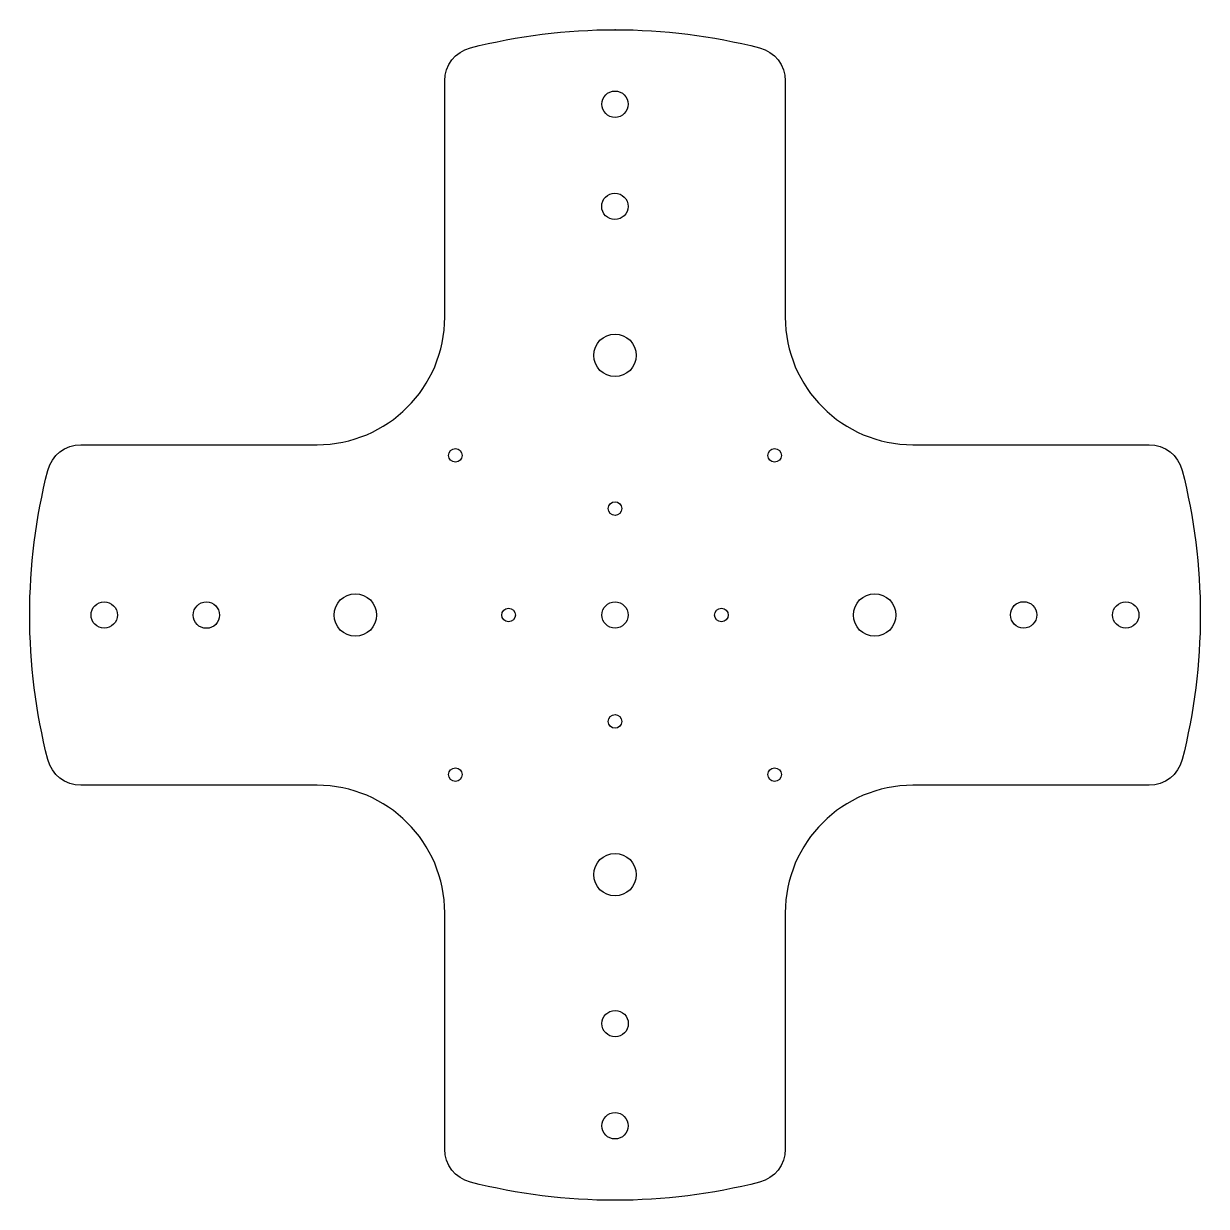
# Model space of a CAD drawing. Header units: millimetres. Extents: x -139 to 139, y -139 to 139.
import ezdxf

# ---------------------------------------------------------------- set-up
doc = ezdxf.new("R2010")
doc.units = ezdxf.units.MM
doc.layers.get('0').update_dxf_attribs({"linetype": 'CONTINUOUS'})

msp = doc.modelspace()

# ---------------------------------------------------------------- linework, layer by layer
for p, q in [((-40, 70), (-40, 125.48)), ((40, 125.48), (40, 70)), ((-125.48, 40), (-70, 40)), ((70, 40), (125.48, 40)), ((-70, -40), (-125.48, -40)), ((125.48, -40), (70, -40)), ((-40, -125.48), (-40, -70)), ((40, -70), (40, -125.48))]:
    msp.add_line(p, q)
for centre, radius in [((0, 120), 3.1), ((-0.02, 96), 3.1), ((0, 61), 5), ((-37.5, 37.5), 1.6), ((37.5, 37.5), 1.6), ((0, 25), 1.6), ((-120, 0), 3.1), ((-96, -0.02), 3.1), ((-61, 0), 5), ((0, 0), 3.1), ((61, 0), 5), ((96, 0.02), 3.1), ((120, 0), 3.1), ((-25, 0), 1.6), ((25, 0), 1.6), ((0, -25), 1.6), ((-37.5, -37.5), 1.6), ((37.5, -37.5), 1.6), ((0, -61), 5), ((0.02, -96), 3.1), ((0, -120), 3.1)]:
    msp.add_circle(centre, radius)
at = {"extrusion": (0, 0, -1)}
for centre, radius, start, end in [((0, 0), 137.5, 75.6938, 104.3062), ((32, 125.48), 8, 0, 75.6938), ((-32, 125.48), 8, 104.3062, 180), ((125.48, 32), 8, 14.3062, 90), ((-125.48, 32), 8, 90, 165.6938), ((0, 0), 137.5, -14.3062, 14.3062), ((0, 0), 137.5, 165.6938, 194.3062), ((125.48, -32), 8, 270, 345.6938), ((-125.48, -32), 8, 194.3062, 270), ((32, -125.48), 8, -75.6938, 0), ((-32, -125.48), 8, 180, 255.6938), ((0, 0), 137.5, 255.6938, 284.3062)]:
    msp.add_arc(centre, radius, start, end, dxfattribs=at)
for centre, start, end in [((-70, 70), -90, 0), ((-70, 70), 270, 360), ((70, 70), 180, 270), ((70, 70), 180, 270), ((-70, -70), 0, 90), ((-70, -70), 0, 90), ((70, -70), 90, 180), ((70, -70), 90, 180)]:
    msp.add_arc(centre, 30, start, end)
msp.add_point((0, 137.5))

doc.saveas('drawing.dxf')
